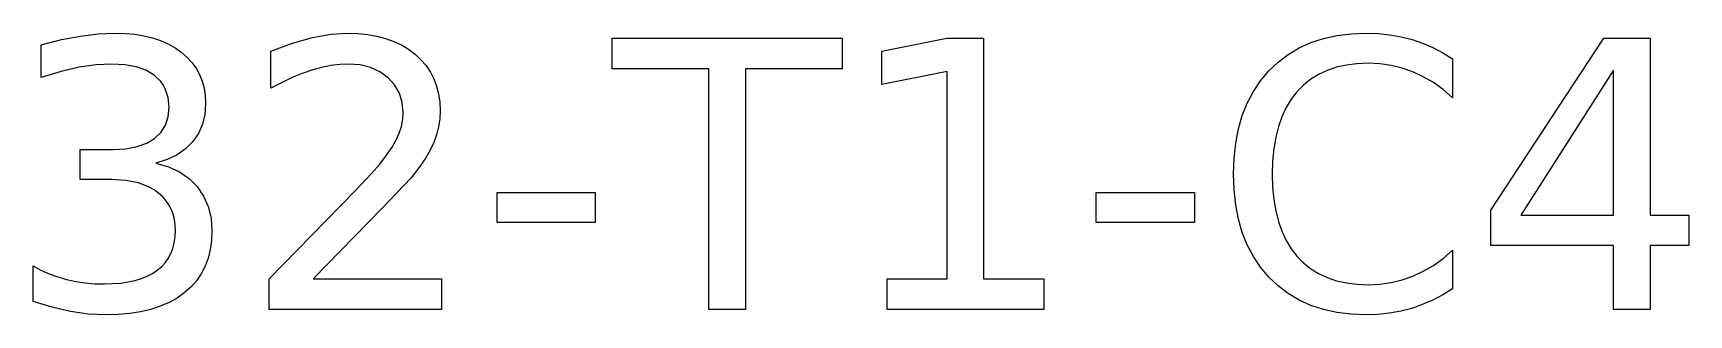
# Model space of a CAD drawing. Header units: millimetres. Extents: x 0.8 to 10.2, y 5.25 to 6.85.
import ezdxf

# ---------------------------------------------------------------- set-up
doc = ezdxf.new("R2010")
doc.units = ezdxf.units.MM

msp = doc.modelspace()

# ---------------------------------------------------------------- linework, layer by layer
for points in [[(1.497417, 6.111459), (1.568205, 6.091123), (1.630793, 6.062137), (1.685183, 6.0245), (1.731374, 5.978212), (1.768205, 5.924629), (1.794512, 5.865107), (1.810296, 5.799645), (1.815558, 5.728244), (1.813105, 5.672789), (1.805745, 5.620562), (1.793479, 5.571562), (1.776307, 5.525791), (1.754228, 5.483247), (1.727243, 5.443932), (1.695351, 5.407844), (1.658553, 5.374984), (1.617236, 5.345691), (1.571788, 5.320303), (1.522207, 5.298822), (1.468495, 5.281246), (1.410651, 5.267576), (1.348676, 5.257811), (1.282569, 5.251953), (1.21233, 5.25), (1.113815, 5.254777), (1.012459, 5.269109), (0.908004, 5.292995), (0.800193, 5.326436), (0.800193, 5.527857), (0.844609, 5.504099), (0.89109, 5.483441), (0.939638, 5.465881), (0.990251, 5.45142), (1.042478, 5.440123), (1.095868, 5.432053), (1.150419, 5.427211), (1.206132, 5.425597), (1.298418, 5.430439), (1.379018, 5.444964), (1.414936, 5.455859), (1.447933, 5.469174), (1.478009, 5.48491), (1.505164, 5.503066), (1.529252, 5.523531), (1.550128, 5.546191), (1.567793, 5.571046), (1.582246, 5.598096), (1.593487, 5.62734), (1.601516, 5.65878), (1.606334, 5.692414), (1.60794, 5.728244), (1.606447, 5.761403), (1.601968, 5.792705), (1.594504, 5.822151), (1.584054, 5.849742), (1.570617, 5.875476), (1.554196, 5.899354), (1.534788, 5.921377), (1.512394, 5.941543), (1.487338, 5.959579), (1.459941, 5.97521), (1.398127, 5.999258), (1.326952, 6.013686), (1.246416, 6.018496), (1.066688, 6.018496), (1.066688, 6.189961), (1.25468, 6.189961), (1.327114, 6.193802), (1.390509, 6.205326), (1.444867, 6.224532), (1.490187, 6.25142), (1.525887, 6.285539), (1.551387, 6.326436), (1.566688, 6.374112), (1.571788, 6.428567), (1.566526, 6.484506), (1.550742, 6.533538), (1.538903, 6.555463), (1.524434, 6.575662), (1.487604, 6.610878), (1.440961, 6.63867), (1.385216, 6.658522), (1.320367, 6.670433), (1.246416, 6.674403), (1.157585, 6.669755), (1.062556, 6.65581), (0.959522, 6.632053), (0.846675, 6.597966), (0.846675, 6.783893), (0.961717, 6.812815), (1.06927, 6.833473), (1.170109, 6.845868), (1.265009, 6.85), (1.322853, 6.848313), (1.377598, 6.843254), (1.429244, 6.834821), (1.477791, 6.823015), (1.52324, 6.807836), (1.56559, 6.789283), (1.604841, 6.767358), (1.640994, 6.742059), (1.673434, 6.713888), (1.701549, 6.683344), (1.725338, 6.650428), (1.744802, 6.615139), (1.759941, 6.577477), (1.770755, 6.537444), (1.777243, 6.495037), (1.779405, 6.450258), (1.774822, 6.388702), (1.761071, 6.332117), (1.738153, 6.280504), (1.706068, 6.233861), (1.665525, 6.193092), (1.617236, 6.159103), (1.5612, 6.131892)], [(2.390897, 5.455552), (3.119108, 5.455552), (3.119108, 5.279955), (2.139896, 5.279955), (2.139896, 5.455552), (2.463718, 5.785571), (2.630664, 5.955875), (2.721433, 6.052582), (2.767753, 6.106714), (2.80652, 6.15652), (2.837733, 6.202001), (2.861394, 6.243157), (2.878792, 6.281988), (2.891219, 6.320497), (2.898676, 6.358683), (2.901161, 6.396546), (2.895771, 6.455165), (2.879599, 6.508102), (2.852646, 6.555358), (2.814912, 6.596934), (2.768527, 6.630826), (2.715622, 6.655036), (2.656197, 6.669561), (2.590251, 6.674403), (2.540509, 6.672272), (2.489412, 6.665881), (2.436959, 6.655229), (2.38315, 6.640316), (2.327727, 6.621078), (2.270433, 6.59745), (2.150225, 6.537024), (2.150225, 6.74774), (2.27211, 6.792156), (2.385732, 6.824177), (2.490574, 6.843544), (2.586119, 6.85), (2.644512, 6.848128), (2.69987, 6.842511), (2.752194, 6.83315), (2.801484, 6.820045), (2.84774, 6.803196), (2.890961, 6.782602), (2.931148, 6.758263), (2.968301, 6.730181), (3.00171, 6.698967), (3.030664, 6.665236), (3.055164, 6.628986), (3.075209, 6.590219), (3.0908, 6.548935), (3.101936, 6.505132), (3.108618, 6.458812), (3.110845, 6.409974), (3.108618, 6.363073), (3.101936, 6.317398), (3.0908, 6.27295), (3.075209, 6.229729), (3.053744, 6.185216), (3.024983, 6.136895), (2.988928, 6.084764), (2.945577, 6.028825), (2.781343, 5.85581)], [(4.087993, 6.822111), (5.392575, 6.822111), (5.392575, 6.646514), (4.845125, 6.646514), (4.845125, 5.279955), (4.635442, 5.279955), (4.635442, 6.646514), (4.087993, 6.646514)], [(5.64874, 5.455552), (5.989606, 5.455552), (5.989606, 6.632053), (5.618786, 6.557682), (5.618786, 6.74774), (5.98754, 6.822111), (6.196191, 6.822111), (6.196191, 5.455552), (6.537056, 5.455552), (6.537056, 5.279955), (5.64874, 5.279955)], [(8.858037, 6.703325), (8.858037, 6.483312), (8.804486, 6.529277), (8.749192, 6.569045), (8.692156, 6.602615), (8.633377, 6.629987), (8.572788, 6.651227), (8.51033, 6.666398), (8.445998, 6.6755), (8.379793, 6.678535), (8.315622, 6.676009), (8.255325, 6.668431), (8.198902, 6.655802), (8.146352, 6.638121), (8.097675, 6.615389), (8.052872, 6.587605), (8.011944, 6.554769), (7.974887, 6.516882), (7.941962, 6.474217), (7.913428, 6.42705), (7.889283, 6.375379), (7.869528, 6.319206), (7.854163, 6.25853), (7.843189, 6.193351), (7.836604, 6.123668), (7.834409, 6.049484), (7.836604, 5.975541), (7.843189, 5.906068), (7.854163, 5.841067), (7.869528, 5.780536), (7.889283, 5.724475), (7.913428, 5.672886), (7.941962, 5.625767), (7.974887, 5.583118), (8.011944, 5.545231), (8.052872, 5.512395), (8.097675, 5.484611), (8.146352, 5.461879), (8.198902, 5.444198), (8.255325, 5.431569), (8.315622, 5.423991), (8.379793, 5.421465), (8.445998, 5.4245), (8.51033, 5.433602), (8.572788, 5.448773), (8.633377, 5.470013), (8.692156, 5.497385), (8.749192, 5.530955), (8.804486, 5.570723), (8.858037, 5.616688), (8.858037, 5.398741), (8.802485, 5.36388), (8.74532, 5.333667), (8.686539, 5.308102), (8.626145, 5.287185), (8.564073, 5.270917), (8.500259, 5.259296), (8.4347, 5.252324), (8.367399, 5.25), (8.282182, 5.253349), (8.201614, 5.263396), (8.125694, 5.28014), (8.054422, 5.303583), (7.987798, 5.333723), (7.925822, 5.370562), (7.868495, 5.414098), (7.815816, 5.464332), (7.768609, 5.52036), (7.727695, 5.581278), (7.693077, 5.647087), (7.664751, 5.717786), (7.64272, 5.793375), (7.626984, 5.873854), (7.617544, 5.959224), (7.614396, 6.049484), (7.617544, 6.139985), (7.626984, 6.225565), (7.64272, 6.306222), (7.664751, 6.381956), (7.693077, 6.452768), (7.727695, 6.518657), (7.768609, 6.579624), (7.815816, 6.635668), (7.868495, 6.685902), (7.925822, 6.729438), (7.987798, 6.766277), (8.054422, 6.796417), (8.125694, 6.81986), (8.201614, 6.836604), (8.282182, 6.846651), (8.367399, 6.85), (8.435603, 6.847708), (8.501807, 6.840833), (8.566011, 6.829374), (8.628211, 6.813331), (8.688477, 6.792705), (8.746868, 6.767495), (8.80339, 6.737702)], [(9.71743, 6.822111), (9.979793, 6.822111), (9.979793, 5.817076), (10.199807, 5.817076), (10.199807, 5.643544), (9.979793, 5.643544), (9.979793, 5.279955), (9.772175, 5.279955), (9.772175, 5.643544), (9.075985, 5.643544), (9.075985, 5.844964)], [(9.772175, 6.640316), (9.245383, 5.817076), (9.772175, 5.817076)], [(3.43415, 5.944125), (3.990897, 5.944125), (3.990897, 5.774726), (3.43415, 5.774726)], [(6.835571, 5.944125), (7.392317, 5.944125), (7.392317, 5.774726), (6.835571, 5.774726)]]:
    msp.add_lwpolyline(points, close=True)

doc.saveas('drawing.dxf')
